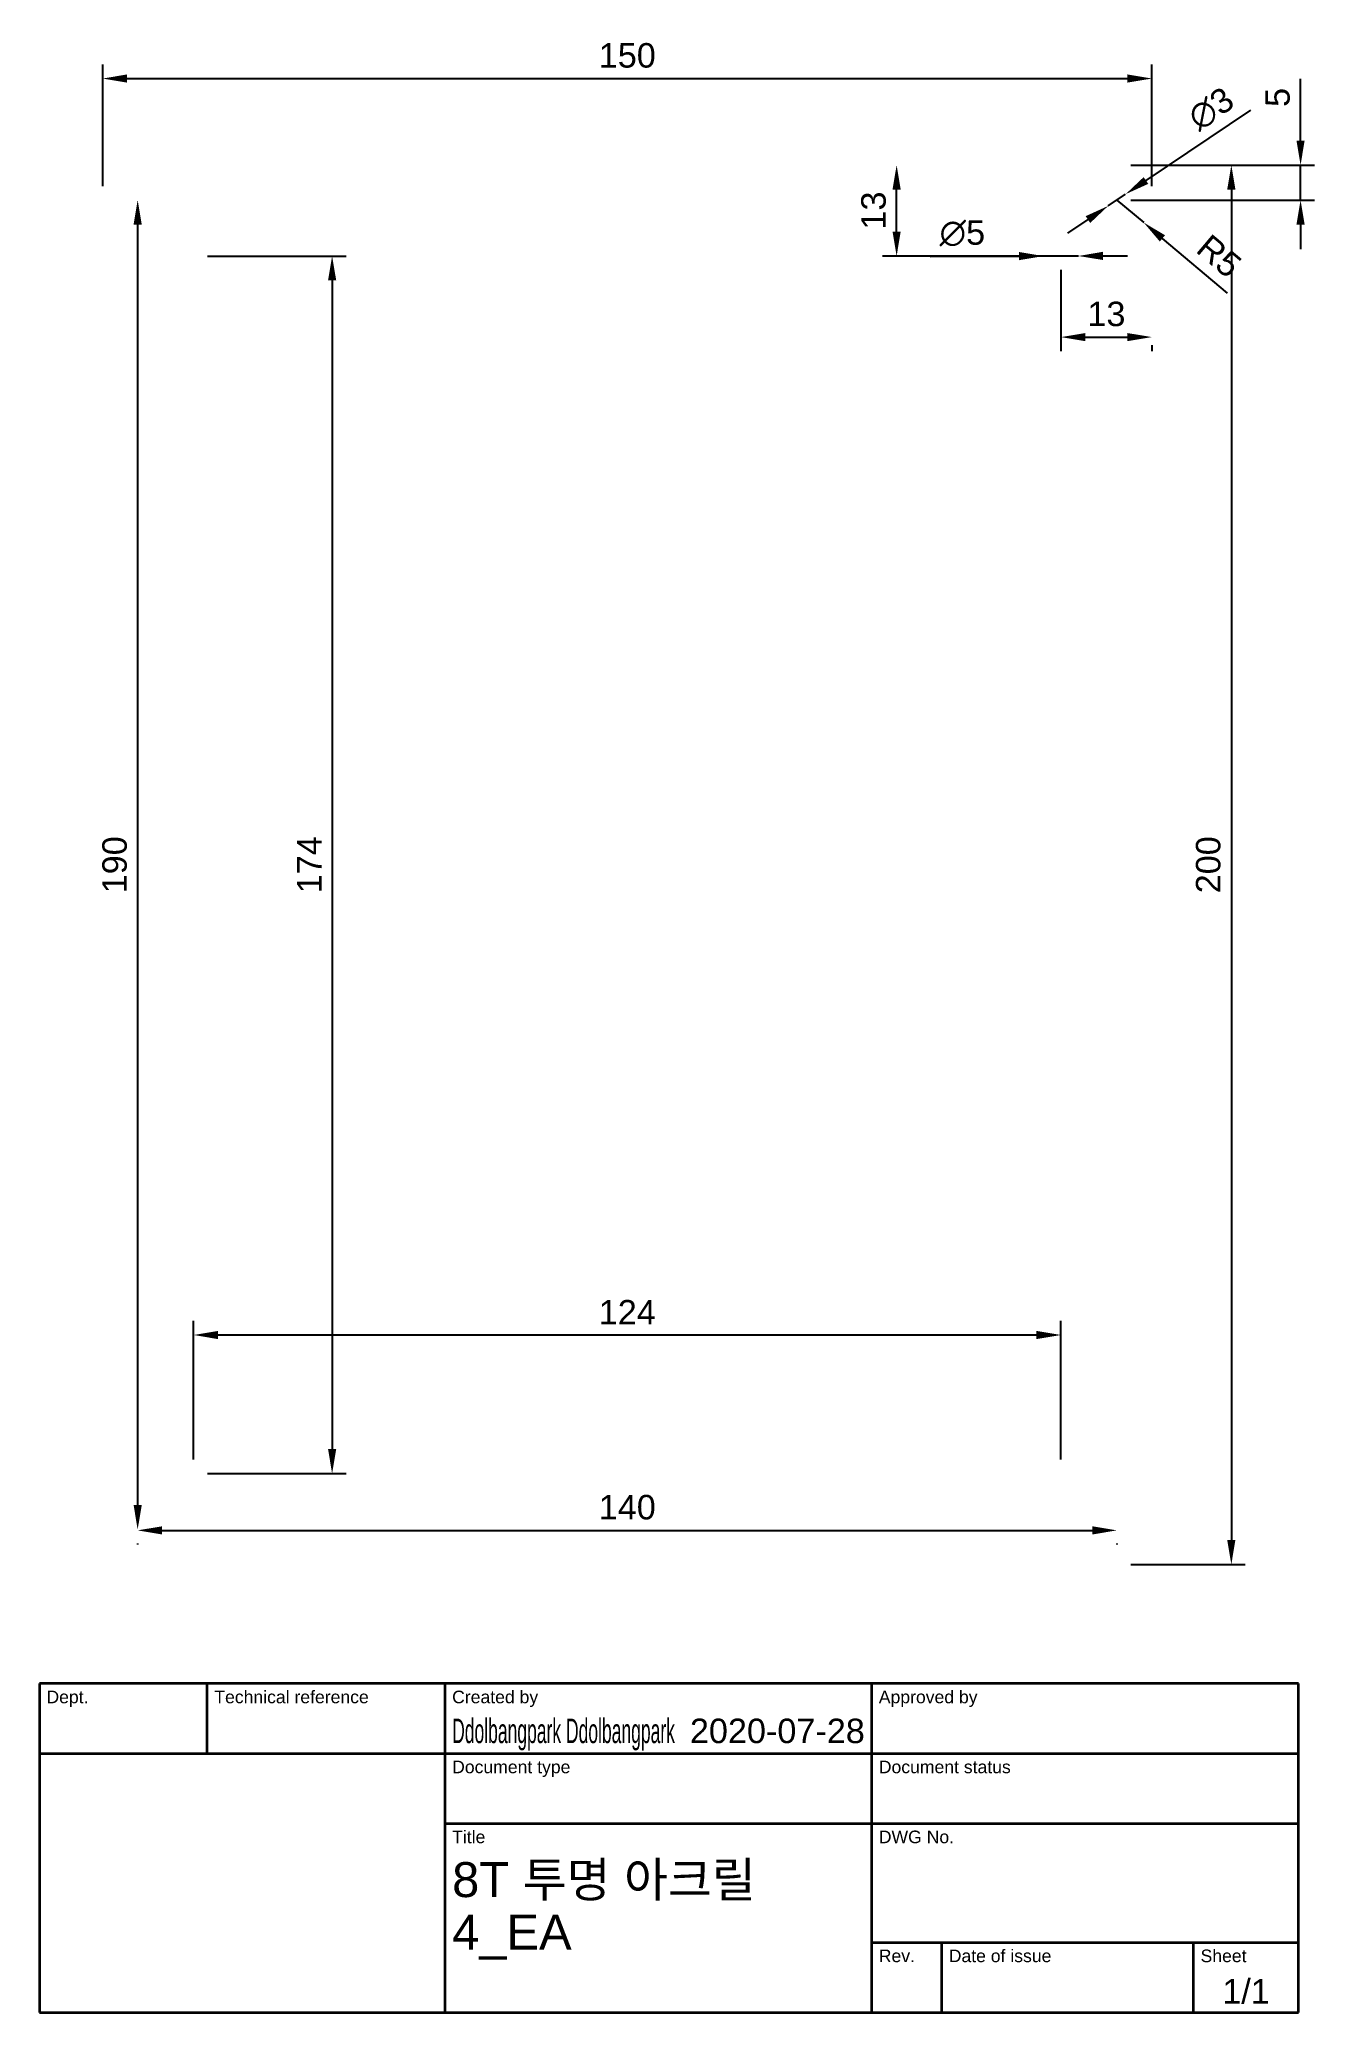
# Paper-space layout 'Sheet1' of a CAD drawing. Header units: millimetres. Extents: x 20 to 202, y 10 to 292.
import ezdxf
from ezdxf.enums import TextEntityAlignment as Align

# ---------------------------------------------------------------- set-up
doc = ezdxf.new("R2010")
doc.units = ezdxf.units.MM
doc.header["$LTSCALE"] = 0.75
doc.layers.add('Dimensions', color=7, linetype='Continuous', lineweight=18)
doc.layers.add('TitleBlock', color=7, linetype='Continuous', lineweight=35)
doc.styles.add('FusionTitle', font='')
doc.styles.get("Standard").update_dxf_attribs({"font": 'arial.ttf'})
doc.styles.get('FusionTitle').set_extended_font_data('Arial Unicode MS')
doc.dimstyles.new('ISO-25', dxfattribs={"dimtxt": 3.5, "dimasz": 3.5, "dimexe": 2, "dimexo": 2, "dimgap": 1.5, "dimtad": 1, "dimzin": 12, "dimdsep": 46, "dimtxsty": 'Standard', "dimcen": 0, "dimclrd": 256, "dimclre": 256, "dimclrt": 256, "dimazin": 3, "dimtp": 0.1, "dimtm": 0.1, "dimtfac": 0.714, "dimtmove": 0, "dimatfit": 3, "dimfxl": 1, "dimtzin": 12, "dimarcsym": 0})

# ---------------------------------------------------------------- blocks, each defined once
blk = doc.blocks.new('ISO_TITLEBLOCK')
at = {"layer": 'TitleBlock'}
for p, q in [((0, 47), (-180, 47)), ((-180, 47), (-180, 0)), ((-156, 37), (-156, 47)), ((-122, 0), (-122, 47)), ((-61, 0), (-61, 47)), ((0, 0), (0, 47)), ((-180, 37), (0, 37)), ((-122, 27), (0, 27)), ((-61, 10), (0, 10)), ((-51, 0), (-51, 10)), ((-15, 0), (-15, 10)), ((-180, 0), (0, 0))]:
    blk.add_line(p, q, dxfattribs=at)
at = {"layer": 'TitleBlock', "style": 'FusionTitle'}
for s, p in [('Dept.', (-179, 46)), ('Technical reference', (-155, 46)), ('Created by', (-121, 46)), ('Approved by', (-60, 46)), ('Document type', (-121, 36)), ('Document status', (-60, 36)), ('Title', (-121, 26)), ('DWG No.', (-60, 26)), ('Rev.', (-60, 9)), ('Date of issue', (-50, 9)), ('Sheet', (-14, 9))]:
    blk.add_text(s, height=1.8, dxfattribs=at).set_placement(p, align=Align.TOP_LEFT)
for tag, p, height in [('DEPT', (-179, 38.5), 3.5), ('TECHNICAL_REFERENCE', (-155, 38.5), 3.5), ('CREATED_BY', (-121, 38.5), 3.5), ('APPROVED_BY', (-60, 38.5), 3.5), ('DOCUMENT_TYPE', (-121, 28.5), 3.5), ('DOCUMENT_STATUS', (-60, 28.5), 3.5), ('TITLE_1', (-121, 16.5), 5), ('TITLE_2', (-121, 9), 5), ('TITLE_3', (-121, 1.5), 5), ('DATE_OF_ISSUE', (-50, 1.5), 3.5)]:
    blk.add_attdef(tag, p, '', height=height, dxfattribs=at)
for tag, p in [('CREATED_DATE', (-62, 38.5)), ('APPROVED_DATE', (-1, 38.5))]:
    blk.add_attdef(tag, text='', height=3.5, dxfattribs=at).set_placement(p, align=Align.RIGHT)
for tag, height, p in [('DRAWING_NUMBER', 5, (-30.5, 16.6)), ('REV', 3.5, (-56, 3.1)), ('SHEET', 3.5, (-7.5, 3.1))]:
    blk.add_attdef(tag, text='', height=height, dxfattribs=at).set_placement(p, align=Align.MIDDLE)
blk = doc.blocks.new('*D19')
at = {"layer": 'Defpoints', "color": 0, "transparency": 16777216}
for p in [(179.04, 286.39), (29.04, 269.03), (179.04, 269.03)]:
    blk.add_point(p, dxfattribs=at)
at = {"layer": 'Dimensions', "lineweight": -2, "transparency": 16777216}
for p, q in [((29.04, 271.03), (29.04, 288.39)), ((179.04, 271.03), (179.04, 288.39)), ((32.54, 286.39), (175.54, 286.39))]:
    blk.add_line(p, q, dxfattribs=at)
at = {"layer": 'Dimensions', "transparency": 16777216}
for points in [[(32.54, 286.98), (32.54, 285.81), (29.04, 286.39)], [(175.54, 286.98), (175.54, 285.81), (179.04, 286.39)]]:
    blk.add_solid(points, dxfattribs=at)
at = {"layer": 'Dimensions', "transparency": 16777216, "insert": (104.04, 289.68), "char_height": 3.5, "attachment_point": 5}
blk.add_mtext('150', dxfattribs=at)
blk = doc.blocks.new('*D20')
at = {"layer": 'Defpoints', "color": 0, "transparency": 16777216}
for p in [(174.04, 274.03), (174.04, 74.03), (190.4, 74.03)]:
    blk.add_point(p, dxfattribs=at)
at = {"layer": 'Dimensions', "lineweight": -2, "transparency": 16777216}
for p, q in [((176.04, 274.03), (192.4, 274.03)), ((190.4, 270.53), (190.4, 77.53)), ((176.04, 74.03), (192.4, 74.03))]:
    blk.add_line(p, q, dxfattribs=at)
at = {"layer": 'Dimensions', "transparency": 16777216}
for points in [[(189.81, 270.53), (190.98, 270.53), (190.4, 274.03)], [(189.81, 77.53), (190.98, 77.53), (190.4, 74.03)]]:
    blk.add_solid(points, dxfattribs=at)
at = {"layer": 'Dimensions', "transparency": 16777216, "insert": (187.11, 174.03), "char_height": 3.5, "attachment_point": 5, "rotation": 90}
blk.add_mtext('200', dxfattribs=at)
blk = doc.blocks.new('*D21')
at = {"layer": 'Defpoints', "color": 0, "transparency": 16777216}
for p in [(174.04, 269.03), (177.87, 265.81)]:
    blk.add_point(p, dxfattribs=at)
at = {"layer": 'Dimensions', "lineweight": -2, "transparency": 16777216}
for p, q in [((174.04, 269.03), (177.87, 265.81)), ((189.85, 255.71), (180.54, 263.55))]:
    blk.add_line(p, q, dxfattribs=at)
at = {"layer": 'Dimensions', "transparency": 16777216}
blk.add_solid([(180.92, 264), (180.17, 263.1), (177.87, 265.81)], dxfattribs=at)
at = {"layer": 'Dimensions', "transparency": 16777216, "insert": (188.65, 261.01), "char_height": 3.5, "attachment_point": 5, "rotation": 319.8716}
blk.add_mtext('R5', dxfattribs=at)
blk = doc.blocks.new('*D22')
at = {"layer": 'Defpoints', "color": 0, "transparency": 16777216}
for p in [(172.8, 268.19), (175.29, 269.87)]:
    blk.add_point(p, dxfattribs=at)
at = {"layer": 'Dimensions', "lineweight": -2, "transparency": 16777216}
for p, q in [((193.15, 281.89), (178.19, 271.82)), ((172.8, 268.19), (175.29, 269.87)), ((169.9, 266.24), (166.99, 264.28))]:
    blk.add_line(p, q, dxfattribs=at)
at = {"layer": 'Dimensions', "transparency": 16777216}
for points in [[(177.86, 272.3), (178.52, 271.34), (175.29, 269.87)], [(169.57, 266.72), (170.22, 265.75), (172.8, 268.19)]]:
    blk.add_solid(points, dxfattribs=at)
at = {"layer": 'Dimensions', "transparency": 16777216, "insert": (187.51, 282.06), "char_height": 3.5, "attachment_point": 5, "rotation": 33.9536}
blk.add_mtext('∅3', dxfattribs=at)
blk = doc.blocks.new('*D23')
at = {"layer": 'Defpoints', "color": 0, "transparency": 16777216}
for p in [(163.54, 261.02), (168.54, 261.03)]:
    blk.add_point(p, dxfattribs=at)
at = {"layer": 'Dimensions', "lineweight": -2, "transparency": 16777216}
for p, q in [((147.35, 260.98), (160.04, 261.01)), ((168.54, 261.03), (163.54, 261.02)), ((172.04, 261.04), (175.54, 261.05))]:
    blk.add_line(p, q, dxfattribs=at)
at = {"layer": 'Dimensions', "transparency": 16777216}
for points in [[(160.04, 261.6), (160.04, 260.43), (163.54, 261.02)], [(172.04, 261.63), (172.04, 260.46), (168.54, 261.03)]]:
    blk.add_solid(points, dxfattribs=at)
at = {"layer": 'Dimensions', "transparency": 16777216, "insert": (151.94, 264.27), "char_height": 3.5, "attachment_point": 5, "rotation": 0.145}
blk.add_mtext('∅5', dxfattribs=at)
blk = doc.blocks.new('*D24')
at = {"layer": 'Defpoints', "color": 0, "transparency": 16777216}
for p in [(166.04, 261.03), (179.04, 250.29), (179.04, 249.44)]:
    blk.add_point(p, dxfattribs=at)
at = {"layer": 'Dimensions', "lineweight": -2, "transparency": 16777216}
for p, q in [((166.04, 259.03), (166.04, 247.44)), ((169.54, 249.44), (175.54, 249.44)), ((179.04, 248.29), (179.04, 247.44))]:
    blk.add_line(p, q, dxfattribs=at)
at = {"layer": 'Dimensions', "transparency": 16777216}
for points in [[(169.54, 250.02), (169.54, 248.86), (166.04, 249.44)], [(175.54, 250.02), (175.54, 248.86), (179.04, 249.44)]]:
    blk.add_solid(points, dxfattribs=at)
at = {"layer": 'Dimensions', "transparency": 16777216, "insert": (172.54, 252.73), "char_height": 3.5, "attachment_point": 5}
blk.add_mtext('13', dxfattribs=at)
blk = doc.blocks.new('*D25')
at = {"layer": 'Defpoints', "color": 0, "transparency": 16777216}
for p in [(174.04, 274.03), (200.3, 274.03), (174.04, 269.03)]:
    blk.add_point(p, dxfattribs=at)
at = {"layer": 'Dimensions', "lineweight": -2, "transparency": 16777216}
for p, q in [((200.3, 277.53), (200.3, 286.35)), ((176.04, 274.03), (202.3, 274.03)), ((200.3, 269.03), (200.3, 274.03)), ((176.04, 269.03), (202.3, 269.03)), ((200.3, 265.53), (200.3, 262.03))]:
    blk.add_line(p, q, dxfattribs=at)
at = {"layer": 'Dimensions', "transparency": 16777216}
for points in [[(199.71, 277.53), (200.88, 277.53), (200.3, 274.03)], [(199.71, 265.53), (200.88, 265.53), (200.3, 269.03)]]:
    blk.add_solid(points, dxfattribs=at)
at = {"layer": 'Dimensions', "transparency": 16777216, "insert": (197.02, 283.69), "char_height": 3.5, "attachment_point": 5, "rotation": 90}
blk.add_mtext('5', dxfattribs=at)
blk = doc.blocks.new('*D26')
at = {"layer": 'Defpoints', "color": 0, "transparency": 16777216}
for p in [(142.55, 274.03), (142.55, 274.03), (166.04, 261.03)]:
    blk.add_point(p, dxfattribs=at)
at = {"layer": 'Dimensions', "lineweight": -2, "transparency": 16777216}
for p, q in [((142.55, 264.53), (142.55, 270.53)), ((164.04, 261.03), (140.55, 261.03))]:
    blk.add_line(p, q, dxfattribs=at)
at = {"layer": 'Dimensions', "transparency": 16777216}
for points in [[(141.96, 270.53), (143.13, 270.53), (142.55, 274.03)], [(141.96, 264.53), (143.13, 264.53), (142.55, 261.03)]]:
    blk.add_solid(points, dxfattribs=at)
at = {"layer": 'Dimensions', "transparency": 16777216, "insert": (139.26, 267.53), "char_height": 3.5, "attachment_point": 5, "rotation": 90}
blk.add_mtext('13', dxfattribs=at)
blk = doc.blocks.new('*D27')
at = {"layer": 'Defpoints', "color": 0, "transparency": 16777216}
for p in [(166.04, 106.83), (42.04, 87.03), (166.04, 87.03)]:
    blk.add_point(p, dxfattribs=at)
at = {"layer": 'Dimensions', "lineweight": -2, "transparency": 16777216}
for p, q in [((42.04, 89.03), (42.04, 108.83)), ((166.04, 89.03), (166.04, 108.83)), ((45.54, 106.83), (162.54, 106.83))]:
    blk.add_line(p, q, dxfattribs=at)
at = {"layer": 'Dimensions', "transparency": 16777216}
for points in [[(45.54, 107.41), (45.54, 106.24), (42.04, 106.83)], [(162.54, 107.41), (162.54, 106.24), (166.04, 106.83)]]:
    blk.add_solid(points, dxfattribs=at)
at = {"layer": 'Dimensions', "transparency": 16777216, "insert": (104.04, 110.08), "char_height": 3.5, "attachment_point": 5}
blk.add_mtext('124', dxfattribs=at)
blk = doc.blocks.new('*D28')
at = {"layer": 'Defpoints', "color": 0, "transparency": 16777216}
for p in [(34.04, 79.03), (174.04, 79.03), (174.04, 78.91)]:
    blk.add_point(p, dxfattribs=at)
at = {"layer": 'Dimensions', "lineweight": -2, "transparency": 16777216}
for p, q in [((34.04, 77.03), (34.04, 76.91)), ((37.54, 78.91), (170.54, 78.91)), ((174.04, 77.03), (174.04, 76.91))]:
    blk.add_line(p, q, dxfattribs=at)
at = {"layer": 'Dimensions', "transparency": 16777216}
for points in [[(37.54, 79.49), (37.54, 78.32), (34.04, 78.91)], [(170.54, 79.49), (170.54, 78.32), (174.04, 78.91)]]:
    blk.add_solid(points, dxfattribs=at)
at = {"layer": 'Dimensions', "transparency": 16777216, "insert": (104.04, 82.2), "char_height": 3.5, "attachment_point": 5}
blk.add_mtext('140', dxfattribs=at)
blk = doc.blocks.new('*D29')
at = {"layer": 'Defpoints', "color": 0, "transparency": 16777216}
for p in [(42.04, 261.03), (42.04, 87.03), (61.84, 87.03)]:
    blk.add_point(p, dxfattribs=at)
at = {"layer": 'Dimensions', "lineweight": -2, "transparency": 16777216}
for p, q in [((44.04, 261.03), (63.84, 261.03)), ((61.84, 257.53), (61.84, 90.53)), ((44.04, 87.03), (63.84, 87.03))]:
    blk.add_line(p, q, dxfattribs=at)
at = {"layer": 'Dimensions', "transparency": 16777216}
for points in [[(61.26, 257.53), (62.43, 257.53), (61.84, 261.03)], [(61.26, 90.53), (62.43, 90.53), (61.84, 87.03)]]:
    blk.add_solid(points, dxfattribs=at)
at = {"layer": 'Dimensions', "transparency": 16777216, "insert": (58.59, 174.03), "char_height": 3.5, "attachment_point": 5, "rotation": 90}
blk.add_mtext('174', dxfattribs=at)
blk = doc.blocks.new('*D30')
at = {"layer": 'Defpoints', "color": 0, "transparency": 16777216}
for p in [(34.04, 269.03), (34.04, 79.03), (34.04, 79.03)]:
    blk.add_point(p, dxfattribs=at)
at = {"layer": 'Dimensions', "lineweight": -2, "transparency": 16777216}
blk.add_line((34.04, 265.53), (34.04, 82.53), dxfattribs=at)
at = {"layer": 'Dimensions', "transparency": 16777216}
for points in [[(33.46, 265.53), (34.63, 265.53), (34.04, 269.03)], [(33.46, 82.53), (34.63, 82.53), (34.04, 79.03)]]:
    blk.add_solid(points, dxfattribs=at)
at = {"layer": 'Dimensions', "transparency": 16777216, "insert": (30.76, 174.03), "char_height": 3.5, "attachment_point": 5, "rotation": 90}
blk.add_mtext('190', dxfattribs=at)

psp = doc.layouts.new('Sheet1')

# ---------------------------------------------------------------- block references
at = {"layer": 'TitleBlock'}
ref = psp.add_blockref('ISO_TITLEBLOCK', (200, 10), dxfattribs=at)
ref.add_attrib('CREATED_DATE', '2020-07-28', dxfattribs={"height": 3.5, "style": 'FusionTitle'}).set_placement((138, 48.5), align=Align.RIGHT)
ref.add_attrib('SHEET', '1/1', dxfattribs={"height": 3.5, "style": 'FusionTitle'}).set_placement((192.5, 13.1), align=Align.MIDDLE)
ref.add_attrib('TITLE_2', '4_EA', (79, 19), dxfattribs={"height": 5, "style": 'FusionTitle'})
ref.add_attrib('TITLE_1', '8T 투명 아크릴', (79, 26.5), dxfattribs={"height": 5, "style": 'FusionTitle'})
ref.add_attrib('CREATED_BY', 'Ddolbangpark Ddolbangpark', (79, 48.5), dxfattribs={"height": 3.5, "style": 'FusionTitle', "width": 0.511791})

# ---------------------------------------------------------------- dimensions: what is measured, and where the dimension line sits
at = {"layer": 'Dimensions'}
dim = psp.add_linear_dim(base=(179.043, 286.393), p1=(29.043, 269.028), p2=(179.043, 269.028), dimstyle='ISO-25', override={"dimlfac": -1, "dimclrd": 256, "dimclre": 256}, dxfattribs=at)
dim.commit()
dim.dimension.update_dxf_attribs({"geometry": '*D19', "text_midpoint": (104.043, 289.68)})
for p1, p2, picture, middle in [((172.799, 268.191), (175.288, 269.866), '*D22', (189.345, 279.331)), ((168.543, 261.035), (163.543, 261.022), '*D23', (151.948, 260.993))]:
    dim = psp.add_diameter_dim_2p(p1=p1, p2=p2, dimstyle='ISO-25', override={"dimlfac": -1, "dimclrd": 256, "dimclre": 256}, dxfattribs=at)
    dim.commit()
    dim.dimension.update_dxf_attribs({"geometry": picture, "text_midpoint": middle, "dimtype": 163})
for p1, p2, distance, picture, middle in [((174.043, 269.028), (174.043, 274.028), -26.253, '*D25', (197.017, 283.689)), ((34.043, 269.028), (34.043, 79.028), 0, '*D30', (30.756, 174.028)), ((42.043, 261.028), (42.043, 87.028), 19.799, '*D29', (58.585, 174.028)), ((42.043, 87.028), (166.043, 87.028), 19.799, '*D27', (104.043, 110.084)), ((34.043, 79.028), (174.043, 79.028), -0.12, '*D28', (104.043, 82.195))]:
    dim = psp.add_aligned_dim(p1=p1, p2=p2, distance=distance, dimstyle='ISO-25', override={"dimlfac": -1, "dimclrd": 256, "dimclre": 256}, dxfattribs=at)
    dim.commit()
    dim.dimension.update_dxf_attribs({"geometry": picture, "text_midpoint": middle})
for base, p1, p2, angle, picture, middle in [((142.548, 274.028), (166.043, 261.028), (142.548, 274.028), 270, '*D26', (139.26, 267.528)), ((190.397, 74.028), (174.043, 274.028), (174.043, 74.028), 270, '*D20', (187.11, 174.028)), ((179.043, 249.439), (166.043, 261.028), (179.043, 250.293), 180, '*D24', (172.543, 252.727))]:
    dim = psp.add_linear_dim(base=base, p1=p1, p2=p2, angle=angle, dimstyle='ISO-25', override={"dimlfac": -1, "dimclrd": 256, "dimclre": 256}, dxfattribs=at)
    dim.commit()
    dim.dimension.update_dxf_attribs({"geometry": picture, "text_midpoint": middle})
dim = psp.add_radius_dim(center=(174.043, 269.028), mpoint=(177.866, 265.806), dimstyle='ISO-25', override={"dimlfac": -1, "dimse1": 1, "dimclrd": 256, "dimclre": 256}, dxfattribs=at)
dim.commit()
dim.dimension.update_dxf_attribs({"geometry": '*D21', "text_midpoint": (186.533, 258.5)})

doc.saveas('drawing.dxf')
